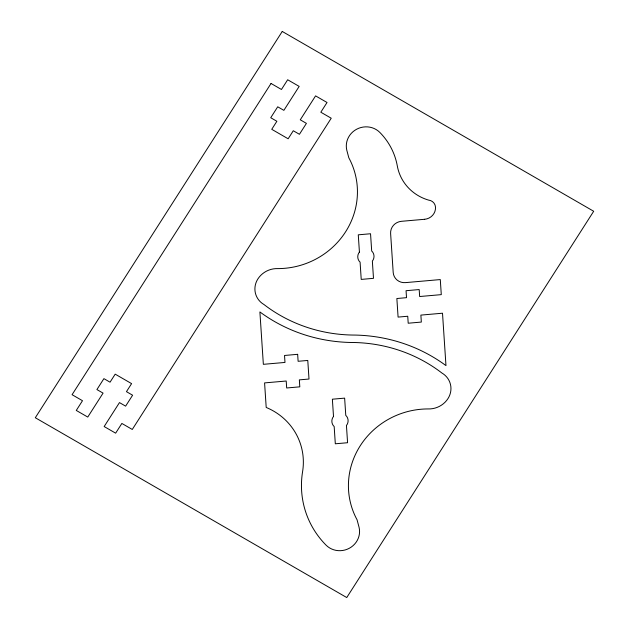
<?xml version="1.0" encoding="UTF-8"?>
<svg xmlns="http://www.w3.org/2000/svg" width="629" height="629" viewBox="0 0 629 629"><rect width="100%" height="100%" fill="white"/><g stroke="black" fill="none" stroke-linecap="round" stroke-linejoin="round"><path stroke-width="0.94" d="M282.248 31.45L35.31 417.735L346.752 597.55L593.69 211.265L282.248 31.45M271.036 83.468L72.076 394.697L82.493 400.712L76.274 410.438L87.761 417.066L103.07 393.117L96.913 389.571L103.903 378.642L110.051 382.188L115.193 374.153L131.595 383.627L126.453 391.663L132.609 395.216L125.619 406.145L119.471 402.591L104.162 426.541L115.642 433.169L121.861 423.443L132.271 429.458L331.231 118.221L320.821 112.214L327.033 102.488L315.577 95.875L300.269 119.817L306.417 123.37L299.435 134.299L293.287 130.746L288.145 138.781L271.744 129.315L276.878 121.279L270.729 117.725L277.719 106.796L283.868 110.35L299.176 86.401L287.673 79.757L281.454 89.483L271.036 83.468M359.426 252.095L358.601 253.29A8.161 7.8 -18.2 0 0 359.12 261.09L360.087 262.136L361.227 279.41L373.492 278.332L372.352 261.066L373.17 259.863A8.161 7.8 -18.2 0 0 372.659 252.064L371.692 251.018L370.544 233.752L358.278 234.821L359.426 252.095M333.512 416.477L332.694 417.68A8.161 7.8 -18.2 0 0 333.205 425.479L334.172 426.517L335.312 443.791L347.578 442.722L346.437 425.448L347.263 424.253A8.161 7.8 -18.2 0 0 346.744 416.445L345.777 415.407L344.637 398.133L332.371 399.203L333.512 416.477M424.654 219.285L401.475 221.306A11.66 11.141 -18.2 0 0 390.617 233.469L393.196 272.483A11.66 11.141 -18.2 0 0 405.524 282.618L440.292 279.575L441.283 294.639L419.653 296.526L419.189 289.56L406.059 290.708L406.515 297.674L396.86 298.516L398.086 317.095L407.741 316.253L408.205 323.22L421.336 322.072L420.88 315.105L442.509 313.211L445.969 365.606A158.893 151.786 -18.2 0 0 354.976 335.068A150.024 143.318 -18.2 0 1 263.983 304.538A19.436 18.571 -18.2 0 1 257.851 278.993A22.039 21.056 -18.2 0 1 277.971 268.607A77.902 74.419 -18.2 0 0 348.812 157.777L346.783 150.166A19.436 18.571 -18.2 0 1 356.58 129.26A19.436 18.571 -18.2 0 1 379.822 132.42A69.355 66.249 -18.2 0 1 397.308 165.954A46.805 44.714 -18.2 0 0 428.483 200.077A8.114 7.752 -18.2 0 1 435.504 207.122A11.66 11.141 -18.2 0 1 424.654 219.285M297.659 354.324L284.528 355.471L284.984 362.438L263.354 364.325L259.895 311.937A158.893 151.786 -18.2 0 0 350.888 342.475A150.024 143.318 -18.2 0 1 441.88 373.005A19.436 18.571 -18.2 0 1 448.013 398.55A22.039 21.056 -18.2 0 1 427.893 408.936A77.902 74.419 -18.2 0 0 357.052 519.766L359.08 527.377A19.436 18.571 -18.2 0 1 349.284 548.284A19.436 18.571 -18.2 0 1 326.042 545.123A92.164 88.044 -18.2 0 1 302.58 471.711A63.765 60.911 -18.2 0 0 266.201 407.45L264.581 382.904L286.211 381.017L286.675 387.983L299.805 386.835L299.349 379.869L309.004 379.028L307.778 360.448L298.122 361.29L297.659 354.324"/></g></svg>
